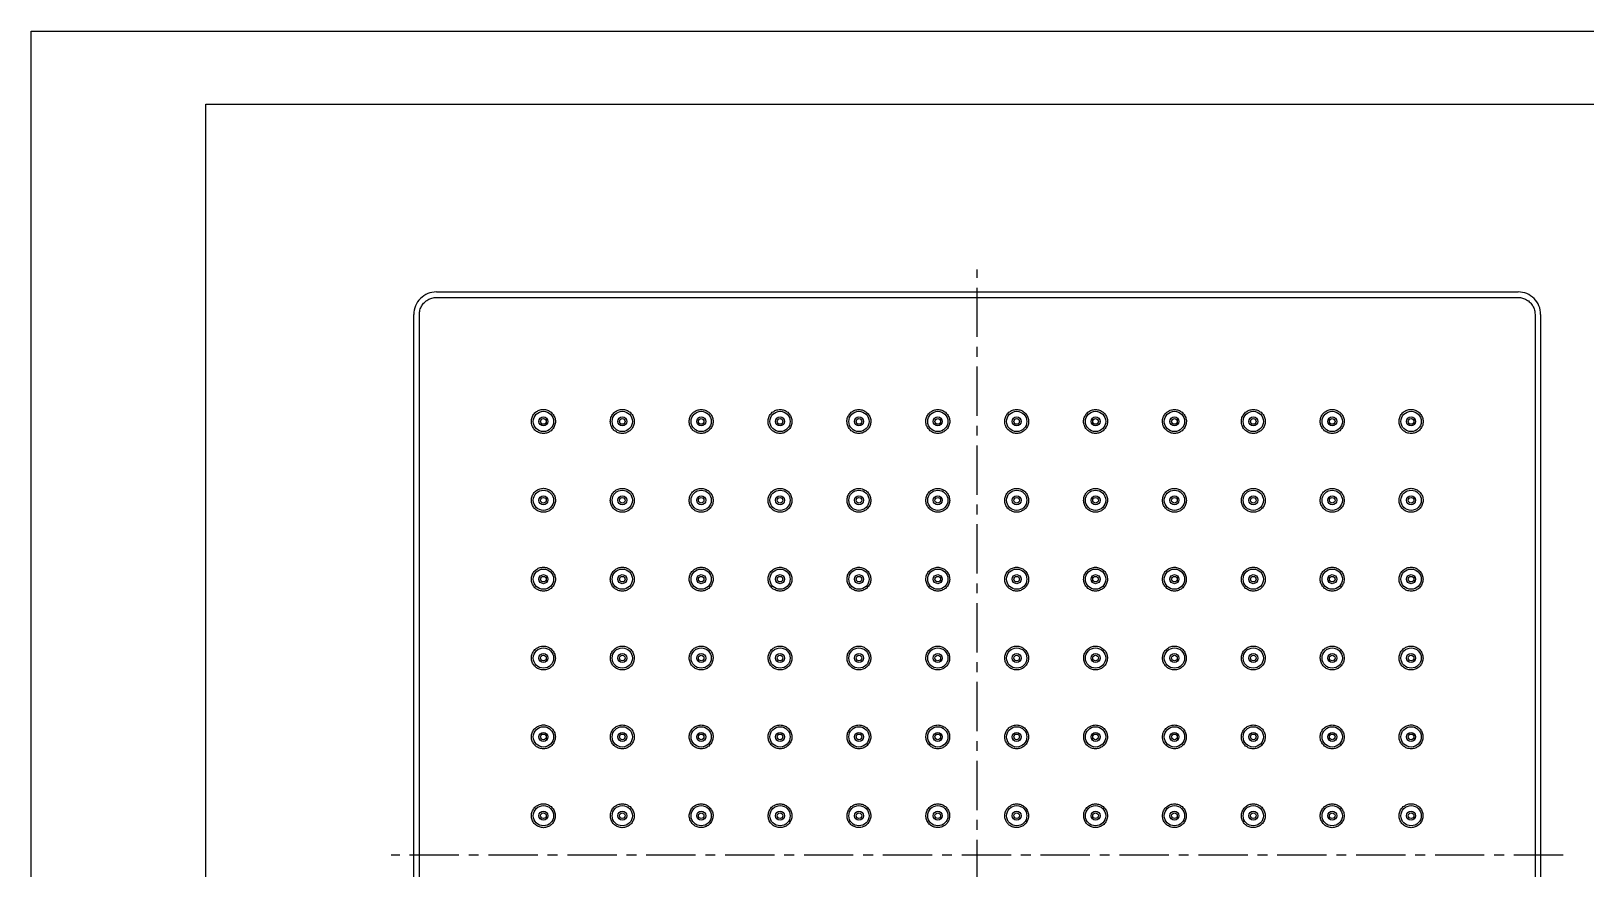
# Model space of a CAD drawing. Extents: x 3970 to 4390, y 663 to 960.
# Drawn here: x 3970.1 to 4246.1, y 811 to 959.8 of the extents above; entities that cross this region are included whole.
import ezdxf

# ---------------------------------------------------------------- set-up
doc = ezdxf.new("R2010")
doc.units = 0
doc.header["$LTSCALE"] = 7
doc.header["$MEASUREMENT"] = 0
doc.linetypes.add('CENTER', pattern=[2, 1.25, -0.25, 0.25, -0.25])
doc.layers.get('0').update_dxf_attribs({"color": 2, "linetype": 'CONTINUOUS'})
doc.layers.add('CL', color=1, linetype='CENTER')
doc.layers.add('TXT', color=4, linetype='CONTINUOUS')

# ---------------------------------------------------------------- blocks, each defined once
blk = doc.blocks.new('BORDER')
for p, q in [((1, 1), (0, 1)), ((1, 0), (1, 1))]:
    blk.add_line(p, q)

msp = doc.modelspace()

# ---------------------------------------------------------------- linework, layer by layer
at = {"color": 7, "linetype": 'Continuous'}
for p, q in [((4042.07, 913.47), (4234.07, 913.47)), ((4042.06, 912.48), (4234.07, 912.48)), ((4038.07, 717.47), (4038.07, 909.47)), ((4039.06, 717.46), (4039.06, 909.48)), ((4237.07, 909.48), (4237.07, 717.46)), ((4238.07, 909.47), (4238.07, 717.47))]:
    msp.add_line(p, q, dxfattribs=at)
for centre, radius in [((4061.07, 890.47), 1.8), ((4075.07, 890.47), 1.8), ((4089.07, 890.47), 1.8), ((4103.07, 890.47), 1.8), ((4117.07, 890.47), 1.8), ((4131.07, 890.47), 1.8), ((4145.07, 890.47), 1.8), ((4159.07, 890.47), 1.8), ((4173.07, 890.47), 1.8), ((4187.07, 890.47), 1.8), ((4201.07, 890.47), 1.8), ((4215.07, 890.47), 1.8), ((4061.07, 890.47), 0.8), ((4061.07, 890.47), 0.5), ((4075.07, 890.47), 0.8), ((4075.07, 890.47), 0.5), ((4089.07, 890.47), 0.8), ((4089.07, 890.47), 0.5), ((4103.07, 890.47), 0.8), ((4103.07, 890.47), 0.5), ((4117.07, 890.47), 0.8), ((4117.07, 890.47), 0.5), ((4131.07, 890.47), 0.8), ((4131.07, 890.47), 0.5), ((4145.07, 890.47), 0.8), ((4145.07, 890.47), 0.5), ((4159.07, 890.47), 0.8), ((4159.07, 890.47), 0.5), ((4173.07, 890.47), 0.8), ((4173.07, 890.47), 0.5), ((4187.07, 890.47), 0.8), ((4187.07, 890.47), 0.5), ((4201.07, 890.47), 0.8), ((4201.07, 890.47), 0.5), ((4215.07, 890.47), 0.8), ((4215.07, 890.47), 0.5), ((4061.07, 876.47), 1.8), ((4075.07, 876.47), 1.8), ((4089.07, 876.47), 1.8), ((4103.07, 876.47), 1.8), ((4117.07, 876.47), 1.8), ((4131.07, 876.47), 1.8), ((4145.07, 876.47), 1.8), ((4159.07, 876.47), 1.8), ((4173.07, 876.47), 1.8), ((4187.07, 876.47), 1.8), ((4201.07, 876.47), 1.8), ((4215.07, 876.47), 1.8), ((4061.07, 876.47), 0.8), ((4061.07, 876.47), 0.5), ((4075.07, 876.47), 0.8), ((4075.07, 876.47), 0.5), ((4089.07, 876.47), 0.8), ((4089.07, 876.47), 0.5), ((4103.07, 876.47), 0.8), ((4103.07, 876.47), 0.5), ((4117.07, 876.47), 0.8), ((4117.07, 876.47), 0.5), ((4131.07, 876.47), 0.8), ((4131.07, 876.47), 0.5), ((4145.07, 876.47), 0.8), ((4145.07, 876.47), 0.5), ((4159.07, 876.47), 0.8), ((4159.07, 876.47), 0.5), ((4173.07, 876.47), 0.8), ((4173.07, 876.47), 0.5), ((4187.07, 876.47), 0.8), ((4187.07, 876.47), 0.5), ((4201.07, 876.47), 0.8), ((4201.07, 876.47), 0.5), ((4215.07, 876.47), 0.8), ((4215.07, 876.47), 0.5), ((4061.07, 862.47), 1.8), ((4075.07, 862.47), 1.8), ((4089.07, 862.47), 1.8), ((4103.07, 862.47), 1.8), ((4117.07, 862.47), 1.8), ((4131.07, 862.47), 1.8), ((4145.07, 862.47), 1.8), ((4159.07, 862.47), 1.8), ((4173.07, 862.47), 1.8), ((4187.07, 862.47), 1.8), ((4201.07, 862.47), 1.8), ((4215.07, 862.47), 1.8), ((4061.07, 862.47), 0.8), ((4061.07, 862.47), 0.5), ((4075.07, 862.47), 0.8), ((4075.07, 862.47), 0.5), ((4089.07, 862.47), 0.8), ((4089.07, 862.47), 0.5), ((4103.07, 862.47), 0.8), ((4103.07, 862.47), 0.5), ((4117.07, 862.47), 0.8), ((4117.07, 862.47), 0.5), ((4131.07, 862.47), 0.8), ((4131.07, 862.47), 0.5), ((4145.07, 862.47), 0.8), ((4145.07, 862.47), 0.5), ((4159.07, 862.47), 0.8), ((4159.07, 862.47), 0.5), ((4173.07, 862.47), 0.8), ((4173.07, 862.47), 0.5), ((4187.07, 862.47), 0.8), ((4187.07, 862.47), 0.5), ((4201.07, 862.47), 0.8), ((4201.07, 862.47), 0.5), ((4215.07, 862.47), 0.8), ((4215.07, 862.47), 0.5), ((4061.07, 848.47), 1.8), ((4075.07, 848.47), 1.8), ((4089.07, 848.47), 1.8), ((4103.07, 848.47), 1.8), ((4117.07, 848.47), 1.8), ((4131.07, 848.47), 1.8), ((4145.07, 848.47), 1.8), ((4159.07, 848.47), 1.8), ((4173.07, 848.47), 1.8), ((4187.07, 848.47), 1.8), ((4201.07, 848.47), 1.8), ((4215.07, 848.47), 1.8), ((4061.07, 848.47), 0.8), ((4061.07, 848.47), 0.5), ((4075.07, 848.47), 0.8), ((4075.07, 848.47), 0.5), ((4089.07, 848.47), 0.8), ((4089.07, 848.47), 0.5), ((4103.07, 848.47), 0.8), ((4103.07, 848.47), 0.5), ((4117.07, 848.47), 0.8), ((4117.07, 848.47), 0.5), ((4131.07, 848.47), 0.8), ((4131.07, 848.47), 0.5), ((4145.07, 848.47), 0.8), ((4145.07, 848.47), 0.5), ((4159.07, 848.47), 0.8), ((4159.07, 848.47), 0.5), ((4173.07, 848.47), 0.8), ((4173.07, 848.47), 0.5), ((4187.07, 848.47), 0.8), ((4187.07, 848.47), 0.5), ((4201.07, 848.47), 0.8), ((4201.07, 848.47), 0.5), ((4215.07, 848.47), 0.8), ((4215.07, 848.47), 0.5), ((4061.07, 834.47), 1.8), ((4075.07, 834.47), 1.8), ((4089.07, 834.47), 1.8), ((4103.07, 834.47), 1.8), ((4117.07, 834.47), 1.8), ((4131.07, 834.47), 1.8), ((4145.07, 834.47), 1.8), ((4159.07, 834.47), 1.8), ((4173.07, 834.47), 1.8), ((4187.07, 834.47), 1.8), ((4201.07, 834.47), 1.8), ((4215.07, 834.47), 1.8), ((4061.07, 834.47), 0.8), ((4061.07, 834.47), 0.5), ((4075.07, 834.47), 0.8), ((4075.07, 834.47), 0.5), ((4089.07, 834.47), 0.8), ((4089.07, 834.47), 0.5), ((4103.07, 834.47), 0.8), ((4103.07, 834.47), 0.5), ((4117.07, 834.47), 0.8), ((4117.07, 834.47), 0.5), ((4131.07, 834.47), 0.8), ((4131.07, 834.47), 0.5), ((4145.07, 834.47), 0.8), ((4145.07, 834.47), 0.5), ((4159.07, 834.47), 0.8), ((4159.07, 834.47), 0.5), ((4173.07, 834.47), 0.8), ((4173.07, 834.47), 0.5), ((4187.07, 834.47), 0.8), ((4187.07, 834.47), 0.5), ((4201.07, 834.47), 0.8), ((4201.07, 834.47), 0.5), ((4215.07, 834.47), 0.8), ((4215.07, 834.47), 0.5), ((4061.07, 820.47), 1.8), ((4061.07, 820.47), 0.8), ((4061.07, 820.47), 0.5), ((4075.07, 820.47), 1.8), ((4075.07, 820.47), 0.8), ((4075.07, 820.47), 0.5), ((4089.07, 820.47), 1.8), ((4089.07, 820.47), 0.8), ((4089.07, 820.47), 0.5), ((4103.07, 820.47), 1.8), ((4103.07, 820.47), 0.8), ((4103.07, 820.47), 0.5), ((4117.07, 820.47), 1.8), ((4117.07, 820.47), 0.8), ((4117.07, 820.47), 0.5), ((4131.07, 820.47), 1.8), ((4131.07, 820.47), 0.8), ((4131.07, 820.47), 0.5), ((4145.07, 820.47), 1.8), ((4145.07, 820.47), 0.8), ((4145.07, 820.47), 0.5), ((4159.07, 820.47), 1.8), ((4159.07, 820.47), 0.8), ((4159.07, 820.47), 0.5), ((4173.07, 820.47), 1.8), ((4173.07, 820.47), 0.8), ((4173.07, 820.47), 0.5), ((4187.07, 820.47), 1.8), ((4187.07, 820.47), 0.8), ((4187.07, 820.47), 0.5), ((4201.07, 820.47), 1.8), ((4201.07, 820.47), 0.8), ((4201.07, 820.47), 0.5), ((4215.07, 820.47), 1.8), ((4215.07, 820.47), 0.8), ((4215.07, 820.47), 0.5)]:
    msp.add_circle(centre, radius, dxfattribs=at)
for centre, start, end in [((4042.07, 909.47), 89.9898, 180), ((4234.07, 909.47), 359.9898, 90)]:
    msp.add_arc(centre, 4, start, end, dxfattribs=at)
for points, start_tangent, end_tangent in [([(4039.06, 909.48), (4039.16, 910.25), (4039.46, 910.97), (4039.94, 911.6), (4040.56, 912.07), (4041.28, 912.37), (4042.06, 912.48)], (0.00009, 1), (1, -0.000016)), ([(4234.07, 912.48), (4234.85, 912.37), (4235.57, 912.07), (4236.2, 911.6), (4236.67, 910.97), (4236.97, 910.25), (4237.07, 909.48)], (1, -0.00009), (-0.000016, -1)), ([(4061.07, 888.33), (4060.35, 888.46), (4059.71, 888.82), (4059.23, 889.38), (4058.97, 890.08), (4058.96, 890.83), (4059.21, 891.53), (4059.69, 892.1), (4060.33, 892.47), (4061.07, 892.6)], (-1, -0.000369), (1, -0.00037)), ([(4061.07, 892.6), (4061.8, 892.47), (4062.45, 892.09), (4062.92, 891.52), (4063.17, 890.82), (4063.16, 890.08), (4062.91, 889.39), (4062.43, 888.83), (4061.79, 888.46), (4061.07, 888.33)], (1, -0.00037), (-1, -0.000369)), ([(4075.07, 888.34), (4074.35, 888.46), (4073.71, 888.83), (4073.23, 889.38), (4072.97, 890.08), (4072.97, 890.82), (4073.21, 891.52), (4073.69, 892.1), (4074.34, 892.47), (4075.07, 892.6)], (-1, -0.000302), (1, -0.000303)), ([(4075.07, 892.6), (4075.8, 892.47), (4076.45, 892.09), (4076.92, 891.52), (4077.17, 890.82), (4077.16, 890.08), (4076.9, 889.39), (4076.43, 888.83), (4075.79, 888.47), (4075.07, 888.34)], (1, -0.000303), (-1, -0.000302)), ([(4089.07, 888.34), (4088.35, 888.47), (4087.71, 888.83), (4087.24, 889.38), (4086.98, 890.08), (4086.97, 890.82), (4087.22, 891.52), (4087.69, 892.09), (4088.34, 892.47), (4089.07, 892.59)], (-1, -0.000235), (1, -0.000235)), ([(4089.07, 892.59), (4089.8, 892.47), (4090.44, 892.09), (4090.92, 891.52), (4091.16, 890.82), (4091.16, 890.08), (4090.9, 889.4), (4090.43, 888.84), (4089.79, 888.47), (4089.07, 888.34)], (1, -0.000235), (-1, -0.000235)), ([(4103.07, 888.35), (4102.35, 888.47), (4101.71, 888.83), (4101.24, 889.39), (4100.98, 890.07), (4100.97, 890.82), (4101.22, 891.52), (4101.69, 892.09), (4102.34, 892.46), (4103.07, 892.59)], (-1, -0.000168), (1, -0.000168)), ([(4103.07, 892.59), (4103.8, 892.46), (4104.44, 892.09), (4104.91, 891.51), (4105.16, 890.82), (4105.15, 890.08), (4104.9, 889.4), (4104.42, 888.84), (4103.79, 888.47), (4103.07, 888.35)], (1, -0.000168), (-1, -0.000168)), ([(4117.07, 888.35), (4116.35, 888.47), (4115.71, 888.83), (4115.24, 889.39), (4114.98, 890.07), (4114.97, 890.82), (4115.22, 891.51), (4115.69, 892.09), (4116.34, 892.46), (4117.07, 892.59)], (-1, -0.000101), (1, -0.000101)), ([(4117.07, 892.59), (4117.79, 892.46), (4118.44, 892.08), (4118.91, 891.51), (4119.16, 890.82), (4119.15, 890.08), (4118.9, 889.4), (4118.42, 888.84), (4117.79, 888.47), (4117.07, 888.35)], (1, -0.000101), (-1, -0.000101)), ([(4131.07, 888.35), (4130.35, 888.47), (4129.71, 888.83), (4129.24, 889.39), (4128.98, 890.07), (4128.97, 890.81), (4129.22, 891.51), (4129.7, 892.09), (4130.34, 892.46), (4131.07, 892.59)], (-1, -0.000034), (1, -0.000034)), ([(4131.07, 892.59), (4131.79, 892.46), (4132.44, 892.09), (4132.91, 891.52), (4133.16, 890.82), (4133.15, 890.08), (4132.89, 889.39), (4132.42, 888.84), (4131.79, 888.47), (4131.07, 888.35)], (1, -0.000034), (-1, -0.000034)), ([(4145.07, 888.35), (4144.35, 888.47), (4143.71, 888.84), (4143.24, 889.39), (4142.98, 890.08), (4142.97, 890.82), (4143.22, 891.51), (4143.69, 892.09), (4144.34, 892.46), (4145.07, 892.59)], (-1, 0.000034), (1, 0.000034)), ([(4145.07, 892.59), (4145.79, 892.46), (4146.44, 892.08), (4146.91, 891.51), (4147.16, 890.81), (4147.15, 890.07), (4146.89, 889.39), (4146.42, 888.84), (4145.79, 888.47), (4145.07, 888.35)], (1, 0.000034), (-1, 0.000034)), ([(4159.07, 888.35), (4158.35, 888.47), (4157.71, 888.84), (4157.24, 889.39), (4156.98, 890.08), (4156.97, 890.82), (4157.22, 891.51), (4157.69, 892.09), (4158.34, 892.46), (4159.07, 892.59)], (-1, 0.000101), (1, 0.000101)), ([(4159.07, 892.59), (4159.79, 892.46), (4160.44, 892.09), (4160.91, 891.51), (4161.16, 890.81), (4161.15, 890.07), (4160.89, 889.39), (4160.42, 888.83), (4159.78, 888.47), (4159.07, 888.35)], (1, 0.000101), (-1, 0.000101)), ([(4173.07, 888.35), (4172.35, 888.47), (4171.71, 888.84), (4171.24, 889.39), (4170.98, 890.08), (4170.97, 890.82), (4171.22, 891.51), (4171.69, 892.09), (4172.34, 892.46), (4173.07, 892.59)], (-1, 0.000168), (1, 0.000168)), ([(4173.07, 892.59), (4173.79, 892.46), (4174.44, 892.09), (4174.91, 891.52), (4175.16, 890.82), (4175.15, 890.07), (4174.89, 889.39), (4174.42, 888.83), (4173.78, 888.47), (4173.07, 888.35)], (1, 0.000168), (-1, 0.000168)), ([(4187.07, 888.34), (4186.35, 888.47), (4185.71, 888.84), (4185.23, 889.39), (4184.98, 890.08), (4184.97, 890.82), (4185.21, 891.51), (4185.69, 892.09), (4186.33, 892.46), (4187.07, 892.59)], (-1, 0.000235), (1, 0.000235)), ([(4187.07, 892.59), (4187.8, 892.47), (4188.44, 892.09), (4188.91, 891.52), (4189.16, 890.82), (4189.16, 890.08), (4188.9, 889.39), (4188.42, 888.83), (4187.78, 888.47), (4187.07, 888.34)], (1, 0.000235), (-1, 0.000235)), ([(4201.07, 888.34), (4200.34, 888.47), (4199.7, 888.83), (4199.23, 889.39), (4198.97, 890.08), (4198.97, 890.82), (4199.21, 891.52), (4199.69, 892.09), (4200.33, 892.47), (4201.07, 892.6)], (-1, 0.000302), (1, 0.000303)), ([(4201.07, 892.6), (4201.8, 892.47), (4202.44, 892.09), (4202.92, 891.52), (4203.17, 890.82), (4203.16, 890.08), (4202.9, 889.39), (4202.42, 888.83), (4201.78, 888.46), (4201.07, 888.34)], (1, 0.000303), (-1, 0.000302)), ([(4215.07, 888.33), (4214.34, 888.46), (4213.7, 888.83), (4213.23, 889.39), (4212.97, 890.08), (4212.96, 890.82), (4213.21, 891.52), (4213.68, 892.1), (4214.33, 892.47), (4215.07, 892.6)], (-1, 0.000369), (1, 0.00037)), ([(4215.07, 892.6), (4215.8, 892.47), (4216.44, 892.1), (4216.92, 891.53), (4217.17, 890.83), (4217.17, 890.08), (4216.91, 889.38), (4216.43, 888.82), (4215.79, 888.46), (4215.07, 888.33)], (1, 0.00037), (-1, 0.000369)), ([(4061.07, 874.34), (4060.35, 874.46), (4059.71, 874.83), (4059.23, 875.39), (4058.97, 876.08), (4058.97, 876.83), (4059.22, 877.53), (4059.69, 878.1), (4060.34, 878.47), (4061.07, 878.6)], (-1, -0.00037), (1, -0.00037)), ([(4061.07, 878.6), (4061.8, 878.47), (4062.45, 878.09), (4062.92, 877.52), (4063.17, 876.82), (4063.16, 876.08), (4062.9, 875.39), (4062.43, 874.83), (4061.79, 874.47), (4061.07, 874.34)], (1, -0.00037), (-1, -0.00037)), ([(4075.07, 874.34), (4074.35, 874.47), (4073.71, 874.83), (4073.24, 875.39), (4072.98, 876.08), (4072.97, 876.82), (4073.22, 877.52), (4073.69, 878.09), (4074.34, 878.47), (4075.07, 878.59)], (-1, -0.000302), (1, -0.000303)), ([(4075.07, 878.59), (4075.8, 878.46), (4076.45, 878.08), (4076.92, 877.51), (4077.16, 876.82), (4077.15, 876.08), (4076.9, 875.4), (4076.43, 874.84), (4075.79, 874.47), (4075.07, 874.34)], (1, -0.000303), (-1, -0.000302)), ([(4089.07, 874.35), (4088.35, 874.47), (4087.72, 874.83), (4087.24, 875.38), (4086.98, 876.08), (4086.97, 876.82), (4087.22, 877.52), (4087.69, 878.09), (4088.34, 878.46), (4089.07, 878.59)], (-1, -0.000235), (1, -0.000235)), ([(4089.07, 878.59), (4089.8, 878.46), (4090.44, 878.08), (4090.91, 877.51), (4091.16, 876.81), (4091.15, 876.08), (4090.9, 875.4), (4090.42, 874.84), (4089.78, 874.47), (4089.07, 874.35)], (1, -0.000235), (-1, -0.000235)), ([(4103.07, 874.35), (4102.36, 874.47), (4101.73, 874.83), (4101.25, 875.37), (4100.98, 876.08), (4100.98, 876.83), (4101.23, 877.52), (4101.7, 878.09), (4102.34, 878.46), (4103.07, 878.59)], (-1, -0.000168), (1, -0.000168)), ([(4103.07, 878.59), (4103.8, 878.46), (4104.44, 878.08), (4104.91, 877.51), (4105.16, 876.81), (4105.15, 876.07), (4104.89, 875.39), (4104.41, 874.83), (4103.78, 874.47), (4103.07, 874.35)], (1, -0.000168), (-1, -0.000168)), ([(4117.07, 874.35), (4116.35, 874.48), (4115.72, 874.84), (4115.25, 875.38), (4114.99, 876.07), (4114.98, 876.81), (4115.22, 877.51), (4115.7, 878.08), (4116.34, 878.46), (4117.07, 878.59)], (-1, -0.000101), (1, -0.000101)), ([(4117.07, 878.59), (4117.79, 878.46), (4118.44, 878.08), (4118.91, 877.51), (4119.15, 876.81), (4119.15, 876.08), (4118.89, 875.4), (4118.42, 874.84), (4117.78, 874.48), (4117.07, 874.35)], (1, -0.000101), (-1, -0.000101)), ([(4131.07, 874.35), (4130.36, 874.48), (4129.72, 874.84), (4129.25, 875.38), (4128.99, 876.07), (4128.98, 876.81), (4129.22, 877.51), (4129.7, 878.08), (4130.34, 878.46), (4131.07, 878.58)], (-1, -0.000034), (1, -0.000034)), ([(4131.07, 878.58), (4131.79, 878.46), (4132.44, 878.08), (4132.91, 877.51), (4133.15, 876.81), (4133.14, 876.07), (4132.89, 875.39), (4132.42, 874.84), (4131.78, 874.48), (4131.07, 874.35)], (1, -0.000034), (-1, -0.000034)), ([(4145.07, 874.35), (4144.35, 874.48), (4143.72, 874.84), (4143.25, 875.39), (4142.99, 876.07), (4142.98, 876.81), (4143.22, 877.51), (4143.7, 878.08), (4144.34, 878.46), (4145.07, 878.58)], (-1, 0.000034), (1, 0.000034)), ([(4145.07, 878.58), (4145.79, 878.46), (4146.44, 878.08), (4146.91, 877.51), (4147.15, 876.81), (4147.14, 876.07), (4146.89, 875.39), (4146.41, 874.84), (4145.78, 874.48), (4145.07, 874.35)], (1, 0.000034), (-1, 0.000034)), ([(4159.07, 874.35), (4158.35, 874.48), (4157.71, 874.84), (4157.24, 875.39), (4156.99, 876.08), (4156.98, 876.81), (4157.22, 877.51), (4157.69, 878.08), (4158.34, 878.46), (4159.07, 878.59)], (-1, 0.000101), (1, 0.000101)), ([(4159.07, 878.59), (4159.79, 878.46), (4160.44, 878.08), (4160.91, 877.51), (4161.16, 876.81), (4161.14, 876.07), (4160.88, 875.39), (4160.41, 874.83), (4159.78, 874.48), (4159.07, 874.35)], (1, 0.000101), (-1, 0.000101)), ([(4173.07, 874.35), (4172.35, 874.48), (4171.72, 874.84), (4171.24, 875.39), (4170.99, 876.07), (4170.98, 876.81), (4171.22, 877.5), (4171.69, 878.08), (4172.33, 878.46), (4173.07, 878.59)], (-1, 0.000168), (1, 0.000168)), ([(4173.07, 878.59), (4173.79, 878.46), (4174.43, 878.09), (4174.9, 877.53), (4175.15, 876.84), (4175.15, 876.08), (4174.89, 875.39), (4174.42, 874.84), (4173.78, 874.47), (4173.07, 874.35)], (1, 0.000168), (-1, 0.000168)), ([(4187.07, 874.35), (4186.35, 874.47), (4185.71, 874.84), (4185.24, 875.39), (4184.98, 876.08), (4184.97, 876.81), (4185.22, 877.51), (4185.69, 878.08), (4186.33, 878.46), (4187.07, 878.59)], (-1, 0.000235), (1, 0.000235)), ([(4187.07, 878.59), (4187.79, 878.46), (4188.44, 878.09), (4188.91, 877.52), (4189.16, 876.82), (4189.15, 876.07), (4188.89, 875.38), (4188.41, 874.83), (4187.78, 874.47), (4187.07, 874.35)], (1, 0.000235), (-1, 0.000235)), ([(4201.07, 874.34), (4200.35, 874.47), (4199.71, 874.84), (4199.23, 875.39), (4198.98, 876.08), (4198.97, 876.82), (4199.21, 877.51), (4199.69, 878.09), (4200.33, 878.46), (4201.07, 878.59)], (-1, 0.000302), (1, 0.000303)), ([(4201.07, 878.59), (4201.79, 878.47), (4202.44, 878.09), (4202.91, 877.52), (4203.16, 876.82), (4203.16, 876.08), (4202.9, 875.39), (4202.42, 874.83), (4201.78, 874.47), (4201.07, 874.34)], (1, 0.000303), (-1, 0.000302)), ([(4215.07, 874.34), (4214.34, 874.47), (4213.7, 874.83), (4213.23, 875.39), (4212.97, 876.08), (4212.97, 876.82), (4213.21, 877.52), (4213.69, 878.09), (4214.33, 878.47), (4215.07, 878.6)], (-1, 0.00037), (1, 0.00037)), ([(4215.07, 878.6), (4215.8, 878.47), (4216.44, 878.1), (4216.92, 877.53), (4217.17, 876.83), (4217.16, 876.08), (4216.9, 875.39), (4216.42, 874.82), (4215.78, 874.46), (4215.07, 874.34)], (1, 0.00037), (-1, 0.00037)), ([(4061.07, 860.34), (4060.35, 860.47), (4059.71, 860.83), (4059.23, 861.39), (4058.97, 862.08), (4058.97, 862.83), (4059.22, 863.52), (4059.69, 864.09), (4060.34, 864.47), (4061.07, 864.59)], (-1, -0.00037), (1, -0.00037)), ([(4061.07, 864.59), (4061.8, 864.46), (4062.45, 864.09), (4062.92, 863.51), (4063.16, 862.82), (4063.16, 862.08), (4062.9, 861.4), (4062.43, 860.84), (4061.79, 860.47), (4061.07, 860.34)], (1, -0.00037), (-1, -0.00037)), ([(4075.07, 860.35), (4074.36, 860.47), (4073.72, 860.83), (4073.24, 861.39), (4072.98, 862.08), (4072.97, 862.82), (4073.22, 863.52), (4073.7, 864.09), (4074.34, 864.46), (4075.07, 864.59)], (-1, -0.000302), (1, -0.000302)), ([(4075.07, 864.59), (4075.8, 864.46), (4076.45, 864.08), (4076.91, 863.51), (4077.16, 862.81), (4077.15, 862.08), (4076.9, 861.4), (4076.42, 860.84), (4075.79, 860.47), (4075.07, 860.35)], (1, -0.000302), (-1, -0.000302)), ([(4089.07, 860.35), (4088.36, 860.47), (4087.72, 860.83), (4087.25, 861.38), (4086.99, 862.07), (4086.98, 862.82), (4087.22, 863.51), (4087.7, 864.08), (4088.34, 864.46), (4089.07, 864.59)], (-1, -0.000235), (1, -0.000235)), ([(4089.07, 864.59), (4089.8, 864.46), (4090.44, 864.08), (4090.91, 863.5), (4091.16, 862.81), (4091.15, 862.08), (4090.89, 861.4), (4090.42, 860.84), (4089.78, 860.48), (4089.07, 860.35)], (1, -0.000235), (-1, -0.000235)), ([(4103.07, 860.35), (4102.36, 860.48), (4101.73, 860.83), (4101.25, 861.38), (4100.99, 862.07), (4100.98, 862.81), (4101.22, 863.51), (4101.7, 864.08), (4102.34, 864.45), (4103.07, 864.58)], (-1, -0.000168), (1, -0.000168)), ([(4103.07, 864.58), (4103.8, 864.45), (4104.44, 864.07), (4104.91, 863.5), (4105.15, 862.81), (4105.14, 862.07), (4104.89, 861.4), (4104.42, 860.84), (4103.78, 860.48), (4103.07, 860.35)], (1, -0.000168), (-1, -0.000168)), ([(4117.07, 860.36), (4116.36, 860.48), (4115.73, 860.83), (4115.26, 861.38), (4114.99, 862.06), (4114.98, 862.8), (4115.22, 863.5), (4115.7, 864.08), (4116.34, 864.45), (4117.07, 864.58)], (-1, -0.000101), (1, -0.000101)), ([(4117.07, 864.58), (4117.8, 864.45), (4118.44, 864.07), (4118.91, 863.5), (4119.15, 862.8), (4119.14, 862.07), (4118.88, 861.39), (4118.41, 860.84), (4117.78, 860.48), (4117.07, 860.36)], (1, -0.000101), (-1, -0.000101)), ([(4131.07, 860.36), (4130.36, 860.48), (4129.73, 860.83), (4129.26, 861.38), (4128.99, 862.06), (4128.98, 862.8), (4129.22, 863.5), (4129.7, 864.08), (4130.34, 864.45), (4131.07, 864.58)], (-1, -0.000034), (1, -0.000034)), ([(4131.07, 864.58), (4131.79, 864.45), (4132.44, 864.08), (4132.91, 863.5), (4133.15, 862.8), (4133.14, 862.07), (4132.88, 861.39), (4132.41, 860.84), (4131.78, 860.48), (4131.07, 860.36)], (1, -0.000034), (-1, -0.000034)), ([(4145.07, 860.36), (4144.35, 860.48), (4143.72, 860.84), (4143.25, 861.39), (4142.99, 862.07), (4142.98, 862.8), (4143.22, 863.5), (4143.69, 864.07), (4144.34, 864.45), (4145.07, 864.58)], (-1, 0.000034), (1, 0.000034)), ([(4145.07, 864.58), (4145.79, 864.45), (4146.44, 864.07), (4146.91, 863.5), (4147.15, 862.8), (4147.14, 862.06), (4146.88, 861.38), (4146.41, 860.84), (4145.78, 860.48), (4145.07, 860.36)], (1, 0.000034), (-1, 0.000034)), ([(4159.07, 860.36), (4158.35, 860.48), (4157.72, 860.84), (4157.25, 861.39), (4156.99, 862.07), (4156.98, 862.8), (4157.22, 863.5), (4157.69, 864.07), (4158.33, 864.45), (4159.07, 864.58)], (-1, 0.000101), (1, 0.000101)), ([(4159.07, 864.58), (4159.79, 864.45), (4160.44, 864.08), (4160.91, 863.5), (4161.15, 862.8), (4161.14, 862.06), (4160.88, 861.38), (4160.4, 860.83), (4159.78, 860.48), (4159.07, 860.36)], (1, 0.000101), (-1, 0.000101)), ([(4173.07, 860.35), (4172.35, 860.48), (4171.72, 860.84), (4171.25, 861.39), (4170.99, 862.07), (4170.98, 862.8), (4171.22, 863.5), (4171.69, 864.07), (4172.33, 864.45), (4173.07, 864.58)], (-1, 0.000168), (1, 0.000168)), ([(4173.07, 864.58), (4173.79, 864.45), (4174.44, 864.08), (4174.91, 863.51), (4175.15, 862.81), (4175.14, 862.07), (4174.88, 861.38), (4174.4, 860.83), (4173.77, 860.48), (4173.07, 860.35)], (1, 0.000168), (-1, 0.000168)), ([(4187.07, 860.35), (4186.35, 860.48), (4185.71, 860.84), (4185.24, 861.39), (4184.99, 862.07), (4184.98, 862.81), (4185.22, 863.5), (4185.69, 864.08), (4186.33, 864.46), (4187.07, 864.59)], (-1, 0.000235), (1, 0.000235)), ([(4187.07, 864.59), (4187.79, 864.46), (4188.44, 864.08), (4188.91, 863.52), (4189.16, 862.82), (4189.15, 862.07), (4188.89, 861.38), (4188.41, 860.83), (4187.77, 860.47), (4187.07, 860.35)], (1, 0.000235), (-1, 0.000235)), ([(4201.07, 860.35), (4200.35, 860.47), (4199.71, 860.84), (4199.24, 861.39), (4198.98, 862.08), (4198.97, 862.81), (4199.22, 863.51), (4199.69, 864.08), (4200.33, 864.46), (4201.07, 864.59)], (-1, 0.000302), (1, 0.000302)), ([(4201.07, 864.59), (4201.79, 864.46), (4202.44, 864.09), (4202.91, 863.52), (4203.16, 862.82), (4203.15, 862.08), (4202.89, 861.39), (4202.41, 860.83), (4201.78, 860.47), (4201.07, 860.35)], (1, 0.000302), (-1, 0.000302)), ([(4215.07, 860.34), (4214.34, 860.47), (4213.7, 860.84), (4213.23, 861.4), (4212.98, 862.08), (4212.97, 862.82), (4213.22, 863.51), (4213.69, 864.09), (4214.33, 864.46), (4215.07, 864.59)], (-1, 0.00037), (1, 0.00037)), ([(4215.07, 864.59), (4215.79, 864.47), (4216.44, 864.09), (4216.91, 863.52), (4217.16, 862.82), (4217.16, 862.08), (4216.9, 861.39), (4216.42, 860.83), (4215.78, 860.47), (4215.07, 860.34)], (1, 0.00037), (-1, 0.00037)), ([(4061.07, 846.35), (4060.35, 846.47), (4059.71, 846.83), (4059.24, 847.39), (4058.98, 848.08), (4058.97, 848.83), (4059.22, 849.52), (4059.7, 850.09), (4060.34, 850.46), (4061.07, 850.59)], (-1, -0.00037), (1, -0.00037)), ([(4061.07, 850.59), (4061.8, 850.46), (4062.44, 850.08), (4062.91, 849.51), (4063.16, 848.82), (4063.15, 848.09), (4062.9, 847.4), (4062.43, 846.84), (4061.79, 846.47), (4061.07, 846.35)], (1, -0.00037), (-1, -0.00037)), ([(4075.07, 846.35), (4074.36, 846.47), (4073.73, 846.83), (4073.25, 847.38), (4072.99, 848.07), (4072.97, 848.81), (4073.21, 849.5), (4073.68, 850.07), (4074.32, 850.45), (4075.07, 850.59)], (-1, -0.000302), (1, -0.000302)), ([(4075.07, 850.59), (4075.8, 850.46), (4076.44, 850.08), (4076.91, 849.51), (4077.16, 848.8), (4077.14, 848.06), (4076.89, 847.39), (4076.42, 846.84), (4075.79, 846.48), (4075.07, 846.35)], (1, -0.000302), (-1, -0.000302)), ([(4089.07, 846.35), (4088.36, 846.47), (4087.73, 846.83), (4087.25, 847.38), (4086.99, 848.08), (4086.98, 848.82), (4087.23, 849.51), (4087.7, 850.08), (4088.34, 850.45), (4089.07, 850.58)], (-1, -0.000235), (1, -0.000235)), ([(4089.07, 850.58), (4089.8, 850.45), (4090.45, 850.07), (4090.91, 849.5), (4091.15, 848.8), (4091.14, 848.07), (4090.89, 847.4), (4090.42, 846.84), (4089.78, 846.48), (4089.07, 846.35)], (1, -0.000235), (-1, -0.000235)), ([(4103.07, 846.36), (4102.36, 846.48), (4101.73, 846.83), (4101.26, 847.38), (4100.99, 848.07), (4100.98, 848.81), (4101.23, 849.51), (4101.7, 850.08), (4102.34, 850.45), (4103.07, 850.58)], (-1, -0.000168), (1, -0.000168)), ([(4103.07, 850.58), (4103.8, 850.45), (4104.45, 850.07), (4104.91, 849.49), (4105.15, 848.8), (4105.14, 848.07), (4104.88, 847.39), (4104.41, 846.84), (4103.78, 846.48), (4103.07, 846.36)], (1, -0.000168), (-1, -0.000168)), ([(4117.07, 846.36), (4116.37, 846.48), (4115.74, 846.83), (4115.27, 847.37), (4115, 848.05), (4114.98, 848.79), (4115.22, 849.49), (4115.69, 850.07), (4116.34, 850.45), (4117.07, 850.58)], (-1, -0.000101), (1, -0.000101)), ([(4117.07, 850.58), (4117.8, 850.45), (4118.45, 850.06), (4118.91, 849.49), (4119.15, 848.79), (4119.14, 848.06), (4118.88, 847.38), (4118.41, 846.84), (4117.78, 846.48), (4117.07, 846.36)], (1, -0.000101), (-1, -0.000101)), ([(4131.07, 846.36), (4130.36, 846.48), (4129.74, 846.83), (4129.27, 847.37), (4129, 848.05), (4128.98, 848.78), (4129.22, 849.49), (4129.69, 850.07), (4130.34, 850.45), (4131.07, 850.58)], (-1, -0.000034), (1, -0.000034)), ([(4131.07, 850.58), (4131.8, 850.45), (4132.44, 850.07), (4132.91, 849.49), (4133.15, 848.79), (4133.13, 848.05), (4132.87, 847.38), (4132.4, 846.84), (4131.78, 846.48), (4131.07, 846.36)], (1, -0.000034), (-1, -0.000034)), ([(4145.07, 846.36), (4144.36, 846.48), (4143.73, 846.84), (4143.26, 847.38), (4143, 848.05), (4142.98, 848.79), (4143.22, 849.49), (4143.69, 850.07), (4144.33, 850.45), (4145.07, 850.58)], (-1, 0.000034), (1, 0.000034)), ([(4145.07, 850.58), (4145.8, 850.45), (4146.44, 850.07), (4146.91, 849.49), (4147.15, 848.78), (4147.13, 848.04), (4146.87, 847.37), (4146.4, 846.83), (4145.78, 846.48), (4145.07, 846.36)], (1, 0.000034), (-1, 0.000034)), ([(4159.07, 846.36), (4158.36, 846.48), (4157.73, 846.84), (4157.26, 847.38), (4157, 848.06), (4156.98, 848.79), (4157.22, 849.48), (4157.68, 850.06), (4158.33, 850.45), (4159.07, 850.58)], (-1, 0.000101), (1, 0.000101)), ([(4159.07, 850.58), (4159.8, 850.45), (4160.44, 850.07), (4160.91, 849.5), (4161.15, 848.79), (4161.13, 848.05), (4160.87, 847.37), (4160.39, 846.83), (4159.77, 846.48), (4159.07, 846.36)], (1, 0.000101), (-1, 0.000101)), ([(4173.07, 846.36), (4172.35, 846.48), (4171.72, 846.84), (4171.25, 847.39), (4170.99, 848.07), (4170.98, 848.79), (4171.22, 849.49), (4171.69, 850.07), (4172.33, 850.45), (4173.07, 850.58)], (-1, 0.000168), (1, 0.000168)), ([(4173.07, 850.58), (4173.79, 850.45), (4174.44, 850.08), (4174.91, 849.51), (4175.15, 848.81), (4175.14, 848.06), (4174.87, 847.38), (4174.4, 846.83), (4173.77, 846.48), (4173.07, 846.36)], (1, 0.000168), (-1, 0.000168)), ([(4187.07, 846.35), (4186.35, 846.48), (4185.71, 846.84), (4185.25, 847.39), (4184.99, 848.07), (4184.98, 848.81), (4185.22, 849.5), (4185.69, 850.07), (4186.33, 850.45), (4187.07, 850.58)], (-1, 0.000235), (1, 0.000235)), ([(4187.07, 850.58), (4187.79, 850.45), (4188.44, 850.08), (4188.91, 849.51), (4189.15, 848.81), (4189.14, 848.07), (4188.88, 847.38), (4188.4, 846.83), (4187.77, 846.47), (4187.07, 846.35)], (1, 0.000235), (-1, 0.000235)), ([(4201.07, 846.35), (4200.35, 846.48), (4199.71, 846.84), (4199.24, 847.4), (4198.99, 848.08), (4198.98, 848.81), (4199.22, 849.51), (4199.69, 850.08), (4200.33, 850.46), (4201.07, 850.59)], (-1, 0.000302), (1, 0.000302)), ([(4201.07, 850.59), (4201.79, 850.46), (4202.43, 850.09), (4202.9, 849.53), (4203.15, 848.83), (4203.15, 848.08), (4202.89, 847.39), (4202.41, 846.83), (4201.78, 846.47), (4201.07, 846.35)], (1, 0.000302), (-1, 0.000302)), ([(4215.07, 846.35), (4214.34, 846.47), (4213.7, 846.84), (4213.23, 847.4), (4212.98, 848.09), (4212.97, 848.82), (4213.22, 849.51), (4213.69, 850.08), (4214.33, 850.46), (4215.07, 850.59)], (-1, 0.00037), (1, 0.00037)), ([(4215.07, 850.59), (4215.79, 850.46), (4216.44, 850.09), (4216.91, 849.52), (4217.16, 848.83), (4217.15, 848.08), (4216.9, 847.39), (4216.42, 846.83), (4215.78, 846.47), (4215.07, 846.35)], (1, 0.00037), (-1, 0.00037)), ([(4061.07, 832.35), (4060.35, 832.47), (4059.71, 832.83), (4059.24, 833.39), (4058.98, 834.09), (4058.98, 834.83), (4059.23, 835.52), (4059.7, 836.09), (4060.34, 836.46), (4061.07, 836.59)], (-1, -0.00037), (1, -0.00037)), ([(4061.07, 836.59), (4061.8, 836.46), (4062.44, 836.08), (4062.91, 835.52), (4063.16, 834.82), (4063.15, 834.09), (4062.9, 833.41), (4062.43, 832.84), (4061.79, 832.48), (4061.07, 832.35)], (1, -0.00037), (-1, -0.00037)), ([(4075.07, 832.35), (4074.36, 832.47), (4073.72, 832.84), (4073.24, 833.39), (4072.98, 834.09), (4072.98, 834.83), (4073.23, 835.52), (4073.7, 836.09), (4074.34, 836.46), (4075.07, 836.58)], (-1, -0.000302), (1, -0.000302)), ([(4075.07, 836.58), (4075.8, 836.45), (4076.44, 836.08), (4076.91, 835.51), (4077.15, 834.82), (4077.15, 834.09), (4076.9, 833.41), (4076.43, 832.85), (4075.79, 832.48), (4075.07, 832.35)], (1, -0.000302), (-1, -0.000302)), ([(4089.07, 832.36), (4088.36, 832.48), (4087.73, 832.83), (4087.25, 833.39), (4086.99, 834.08), (4086.98, 834.82), (4087.23, 835.51), (4087.7, 836.08), (4088.34, 836.45), (4089.07, 836.58)], (-1, -0.000235), (1, -0.000235)), ([(4089.07, 836.58), (4089.8, 836.45), (4090.44, 836.07), (4090.91, 835.5), (4091.15, 834.81), (4091.14, 834.08), (4090.89, 833.4), (4090.42, 832.85), (4089.79, 832.48), (4089.07, 832.36)], (1, -0.000235), (-1, -0.000235)), ([(4103.07, 832.36), (4102.37, 832.48), (4101.74, 832.83), (4101.26, 833.37), (4100.99, 834.07), (4100.98, 834.81), (4101.23, 835.51), (4101.7, 836.08), (4102.34, 836.45), (4103.07, 836.58)], (-1, -0.000168), (1, -0.000168)), ([(4103.07, 836.58), (4103.8, 836.45), (4104.45, 836.06), (4104.91, 835.49), (4105.15, 834.8), (4105.14, 834.08), (4104.89, 833.4), (4104.43, 832.86), (4103.8, 832.49), (4103.07, 832.36)], (1, -0.000168), (-1, -0.000168)), ([(4117.07, 832.36), (4116.38, 832.48), (4115.76, 832.82), (4115.28, 833.36), (4115, 834.05), (4114.98, 834.79), (4115.22, 835.49), (4115.69, 836.07), (4116.34, 836.45), (4117.07, 836.58)], (-1, -0.000101), (1, -0.000101)), ([(4117.07, 836.58), (4117.81, 836.44), (4118.46, 836.05), (4118.92, 835.47), (4119.15, 834.77), (4119.13, 834.05), (4118.87, 833.38), (4118.4, 832.84), (4117.77, 832.48), (4117.07, 832.36)], (1, -0.000101), (-1, -0.000101)), ([(4131.07, 832.36), (4130.37, 832.48), (4129.76, 832.82), (4129.29, 833.34), (4129.01, 834.01), (4128.98, 834.75), (4129.21, 835.47), (4129.68, 836.06), (4130.33, 836.44), (4131.07, 836.58)], (-1, -0.000034), (1, -0.000034)), ([(4131.07, 836.58), (4131.81, 836.44), (4132.46, 836.05), (4132.93, 835.46), (4133.15, 834.75), (4133.13, 834.03), (4132.86, 833.37), (4132.39, 832.83), (4131.77, 832.48), (4131.07, 832.36)], (1, -0.000034), (-1, -0.000034)), ([(4145.07, 832.36), (4144.37, 832.48), (4143.74, 832.83), (4143.27, 833.36), (4143.01, 834.03), (4142.98, 834.75), (4143.21, 835.46), (4143.67, 836.05), (4144.32, 836.44), (4145.07, 836.58)], (-1, 0.000034), (1, 0.000034)), ([(4145.07, 836.58), (4145.8, 836.44), (4146.45, 836.05), (4146.92, 835.46), (4147.15, 834.75), (4147.12, 834.01), (4146.85, 833.34), (4146.38, 832.82), (4145.76, 832.48), (4145.07, 832.36)], (1, 0.000034), (-1, 0.000034)), ([(4159.07, 832.36), (4158.36, 832.48), (4157.73, 832.84), (4157.26, 833.37), (4157, 834.04), (4156.98, 834.77), (4157.21, 835.46), (4157.67, 836.05), (4158.32, 836.44), (4159.07, 836.58)], (-1, 0.000101), (1, 0.000101)), ([(4159.07, 836.58), (4159.8, 836.45), (4160.44, 836.07), (4160.91, 835.49), (4161.15, 834.79), (4161.13, 834.04), (4160.86, 833.35), (4160.37, 832.82), (4159.75, 832.48), (4159.07, 832.36)], (1, 0.000101), (-1, 0.000101)), ([(4173.07, 832.36), (4172.32, 832.5), (4171.7, 832.86), (4171.24, 833.41), (4170.99, 834.09), (4170.98, 834.81), (4171.22, 835.49), (4171.69, 836.07), (4172.33, 836.45), (4173.07, 836.58)], (-1, 0.000168), (1, 0.000168)), ([(4173.07, 836.58), (4173.79, 836.45), (4174.43, 836.07), (4174.9, 835.51), (4175.15, 834.81), (4175.14, 834.06), (4174.87, 833.37), (4174.39, 832.83), (4173.76, 832.48), (4173.07, 832.36)], (1, 0.000168), (-1, 0.000168)), ([(4187.07, 832.36), (4186.35, 832.48), (4185.71, 832.85), (4185.24, 833.4), (4184.99, 834.08), (4184.98, 834.81), (4185.22, 835.5), (4185.69, 836.07), (4186.33, 836.45), (4187.07, 836.58)], (-1, 0.000235), (1, 0.000235)), ([(4187.07, 836.58), (4187.79, 836.45), (4188.43, 836.08), (4188.9, 835.51), (4189.15, 834.82), (4189.14, 834.08), (4188.88, 833.39), (4188.4, 832.83), (4187.77, 832.48), (4187.07, 832.36)], (1, 0.000235), (-1, 0.000235)), ([(4201.07, 832.35), (4200.34, 832.48), (4199.7, 832.85), (4199.24, 833.4), (4198.98, 834.09), (4198.98, 834.82), (4199.22, 835.51), (4199.69, 836.08), (4200.33, 836.45), (4201.07, 836.58)], (-1, 0.000302), (1, 0.000302)), ([(4201.07, 836.58), (4201.79, 836.46), (4202.43, 836.09), (4202.9, 835.52), (4203.15, 834.83), (4203.15, 834.08), (4202.89, 833.39), (4202.41, 832.83), (4201.78, 832.47), (4201.07, 832.35)], (1, 0.000302), (-1, 0.000302)), ([(4215.07, 832.35), (4214.34, 832.48), (4213.7, 832.85), (4213.23, 833.41), (4212.98, 834.09), (4212.98, 834.83), (4213.22, 835.51), (4213.69, 836.08), (4214.33, 836.46), (4215.07, 836.59)], (-1, 0.00037), (1, 0.00037)), ([(4215.07, 836.59), (4215.79, 836.46), (4216.43, 836.09), (4216.91, 835.53), (4217.16, 834.83), (4217.15, 834.09), (4216.9, 833.4), (4216.42, 832.83), (4215.78, 832.47), (4215.07, 832.35)], (1, 0.00037), (-1, 0.00037)), ([(4061.07, 818.35), (4060.35, 818.47), (4059.71, 818.84), (4059.23, 819.4), (4058.98, 820.1), (4058.98, 820.84), (4059.23, 821.53), (4059.71, 822.1), (4060.35, 822.46), (4061.07, 822.59)], (-1, -0.00037), (1, -0.00037)), ([(4061.07, 822.59), (4061.8, 822.46), (4062.44, 822.08), (4062.91, 821.52), (4063.15, 820.83), (4063.15, 820.1), (4062.9, 819.41), (4062.43, 818.85), (4061.79, 818.48), (4061.07, 818.35)], (1, -0.00037), (-1, -0.00037)), ([(4075.07, 818.35), (4074.35, 818.48), (4073.71, 818.84), (4073.24, 819.4), (4072.98, 820.09), (4072.98, 820.83), (4073.23, 821.53), (4073.71, 822.09), (4074.35, 822.46), (4075.07, 822.58)], (-1, -0.000302), (1, -0.000302)), ([(4075.07, 822.58), (4075.8, 822.45), (4076.44, 822.08), (4076.9, 821.51), (4077.15, 820.83), (4077.15, 820.1), (4076.9, 819.42), (4076.43, 818.85), (4075.79, 818.48), (4075.07, 818.35)], (1, -0.000302), (-1, -0.000302)), ([(4089.07, 818.36), (4088.36, 818.48), (4087.72, 818.84), (4087.24, 819.4), (4086.99, 820.09), (4086.99, 820.83), (4087.24, 821.52), (4087.71, 822.09), (4088.35, 822.46), (4089.07, 822.58)], (-1, -0.000235), (1, -0.000235)), ([(4089.07, 822.58), (4089.8, 822.45), (4090.44, 822.07), (4090.9, 821.51), (4091.15, 820.82), (4091.14, 820.1), (4090.9, 819.42), (4090.43, 818.86), (4089.79, 818.49), (4089.07, 818.36)], (1, -0.000235), (-1, -0.000235)), ([(4103.07, 818.36), (4102.36, 818.48), (4101.73, 818.84), (4101.25, 819.39), (4100.99, 820.09), (4100.99, 820.83), (4101.24, 821.52), (4101.71, 822.09), (4102.35, 822.45), (4103.07, 822.58)], (-1, -0.000168), (1, -0.000168)), ([(4103.07, 822.58), (4103.8, 822.44), (4104.45, 822.06), (4104.91, 821.5), (4105.15, 820.81), (4105.14, 820.09), (4104.89, 819.42), (4104.43, 818.86), (4103.79, 818.49), (4103.07, 818.36)], (1, -0.000168), (-1, -0.000168)), ([(4117.07, 818.36), (4116.38, 818.48), (4115.75, 818.82), (4115.27, 819.37), (4115, 820.06), (4114.99, 820.81), (4115.23, 821.5), (4115.7, 822.08), (4116.35, 822.45), (4117.07, 822.58)], (-1, -0.000101), (1, -0.000101)), ([(4117.07, 822.58), (4117.82, 822.44), (4118.47, 822.04), (4118.92, 821.46), (4119.15, 820.78), (4119.13, 820.06), (4118.88, 819.4), (4118.42, 818.85), (4117.79, 818.49), (4117.07, 818.36)], (1, -0.000101), (-1, -0.000101)), ([(4131.07, 818.36), (4130.44, 818.46), (4129.83, 818.76), (4129.33, 819.27), (4129.02, 819.96), (4128.98, 820.73), (4129.2, 821.45), (4129.67, 822.05), (4130.32, 822.44), (4131.07, 822.57)], (-1, -0.000034), (1, -0.000034)), ([(4131.07, 822.57), (4131.78, 822.45), (4132.42, 822.08), (4132.87, 821.55), (4133.12, 820.93), (4133.16, 820.29), (4133.02, 819.68), (4132.71, 819.15), (4132.25, 818.73), (4131.69, 818.46), (4131.07, 818.36)], (1, -0.000034), (-1, -0.000034)), ([(4145.07, 818.36), (4144.44, 818.46), (4143.88, 818.72), (4143.44, 819.13), (4143.13, 819.65), (4142.97, 820.25), (4143, 820.9), (4143.25, 821.54), (4143.71, 822.08), (4144.35, 822.45), (4145.07, 822.57)], (-1, 0.000034), (1, 0.000034)), ([(4145.07, 822.57), (4145.8, 822.44), (4146.45, 822.06), (4146.92, 821.47), (4147.15, 820.76), (4147.12, 820), (4146.83, 819.32), (4146.35, 818.8), (4145.74, 818.47), (4145.07, 818.36)], (1, 0.000034), (-1, 0.000034)), ([(4159.07, 818.36), (4158.34, 818.49), (4157.71, 818.86), (4157.25, 819.4), (4157, 820.07), (4156.98, 820.78), (4157.21, 821.47), (4157.67, 822.05), (4158.32, 822.44), (4159.07, 822.58)], (-1, 0.000101), (1, 0.000101)), ([(4159.07, 822.58), (4159.78, 822.45), (4160.43, 822.08), (4160.9, 821.51), (4161.15, 820.81), (4161.13, 820.06), (4160.87, 819.37), (4160.38, 818.82), (4159.75, 818.48), (4159.07, 818.36)], (1, 0.000101), (-1, 0.000101)), ([(4173.07, 818.36), (4172.34, 818.49), (4171.7, 818.86), (4171.24, 819.41), (4170.99, 820.09), (4170.99, 820.81), (4171.22, 821.49), (4171.69, 822.06), (4172.33, 822.44), (4173.07, 822.58)], (-1, 0.000168), (1, 0.000168)), ([(4173.07, 822.58), (4173.78, 822.45), (4174.42, 822.08), (4174.9, 821.52), (4175.15, 820.82), (4175.14, 820.09), (4174.88, 819.4), (4174.4, 818.84), (4173.77, 818.48), (4173.07, 818.36)], (1, 0.000168), (-1, 0.000168)), ([(4187.07, 818.36), (4186.34, 818.49), (4185.7, 818.86), (4185.24, 819.42), (4184.99, 820.1), (4184.98, 820.82), (4185.23, 821.5), (4185.69, 822.07), (4186.33, 822.45), (4187.07, 822.58)], (-1, 0.000235), (1, 0.000235)), ([(4187.07, 822.58), (4187.78, 822.46), (4188.42, 822.09), (4188.89, 821.53), (4189.15, 820.83), (4189.15, 820.1), (4188.89, 819.4), (4188.41, 818.84), (4187.77, 818.48), (4187.07, 818.36)], (1, 0.000235), (-1, 0.000235)), ([(4201.07, 818.35), (4200.34, 818.48), (4199.7, 818.85), (4199.23, 819.42), (4198.98, 820.1), (4198.98, 820.83), (4199.23, 821.51), (4199.69, 822.08), (4200.33, 822.45), (4201.07, 822.58)], (-1, 0.000302), (1, 0.000302)), ([(4201.07, 822.58), (4201.78, 822.46), (4202.42, 822.09), (4202.9, 821.53), (4203.15, 820.84), (4203.15, 820.1), (4202.9, 819.41), (4202.42, 818.84), (4201.78, 818.48), (4201.07, 818.35)], (1, 0.000302), (-1, 0.000302)), ([(4215.07, 818.35), (4214.34, 818.48), (4213.7, 818.85), (4213.23, 819.41), (4212.98, 820.1), (4212.98, 820.83), (4213.22, 821.52), (4213.69, 822.08), (4214.33, 822.46), (4215.07, 822.59)], (-1, 0.00037), (1, 0.00037)), ([(4215.07, 822.59), (4215.78, 822.46), (4216.43, 822.09), (4216.9, 821.53), (4217.15, 820.84), (4217.15, 820.1), (4216.9, 819.4), (4216.42, 818.84), (4215.78, 818.47), (4215.07, 818.35)], (1, 0.00037), (-1, 0.00037))]:
    msp.add_spline(points, degree=3, dxfattribs=dict(at, start_tangent=start_tangent, end_tangent=end_tangent))
at = {"layer": 'CL'}
for p, q in [((4138.07, 709.47), (4138.07, 917.47)), ((4242.07, 813.47), (4034.07, 813.47))]:
    msp.add_line(p, q, dxfattribs=at)
at = {"layer": 'TXT', "color": 4}
msp.add_lwpolyline([(4379.14, 672.78), (4001.14, 672.78), (4001.14, 946.78), (4379.14, 946.78)], close=True, dxfattribs=at)

# ---------------------------------------------------------------- block references
at = {"xscale": -420, "yscale": 297, "zscale": 420}
msp.add_blockref('BORDER', (4390.14, 662.78), dxfattribs=at)

doc.saveas('drawing.dxf')
